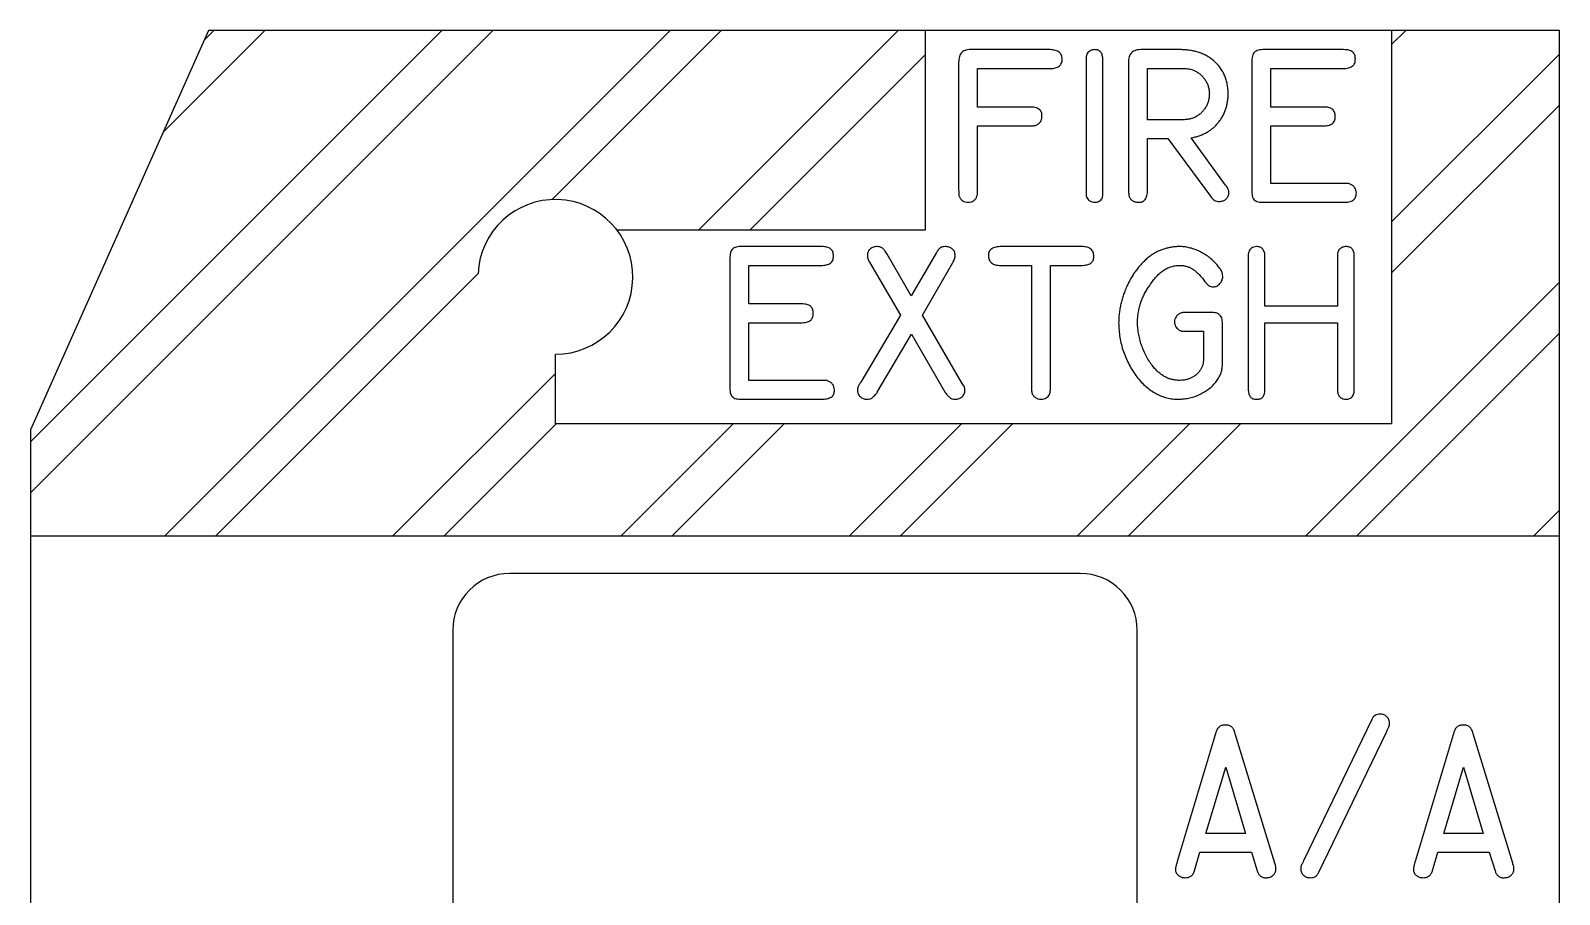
# Model space of a CAD drawing. Header units: inches. Extents: x -1.74 to 2.38, y 0.13 to 3.76.
# Drawn here: x -1.738 to -0.062, y 2.816 to 3.763 of the extents above; entities that cross this region are included whole.
import ezdxf

# ---------------------------------------------------------------- set-up
doc = ezdxf.new("R2010")
doc.units = ezdxf.units.IN
doc.header["$MEASUREMENT"] = 0

msp = doc.modelspace()

# ---------------------------------------------------------------- linework, layer by layer
at = {"color": 1, "linetype": 'Continuous', "lineweight": 25}
for p, q in [((-1.2309, 3.7625), (-1.7375, 3.2559)), ((-1.7375, 3.3118), (-1.2868, 3.7625)), ((-1.5425, 3.7625), (-1.7375, 3.325)), ((-1.4809, 3.7625), (-1.5921, 3.6513)), ((-1.5908, 3.2085), (-1.0368, 3.7625)), ((-1.5471, 3.7522), (-1.5368, 3.7625)), ((-0.0625, 3.7625), (-1.5425, 3.7625)), ((-0.9809, 3.7625), (-1.1662, 3.5772)), ((-1.0052, 3.5441), (-0.7868, 3.7625)), ((-0.7572, 3.5441), (-0.7572, 3.7625)), ((-0.2463, 3.7625), (-0.2463, 3.3315)), ((-0.2309, 3.7625), (-0.2463, 3.7471)), ((-0.0625, 0.7), (-0.0625, 3.7625)), ((-0.7572, 3.7362), (-0.9493, 3.5441)), ((-0.6206, 3.7416), (-0.7059, 3.7416)), ((-0.4767, 3.7416), (-0.5193, 3.7416)), ((-0.2989, 3.7416), (-0.3858, 3.7416)), ((-0.2463, 3.553), (-0.0625, 3.7368)), ((-0.7207, 3.7275), (-0.7207, 3.5878)), ((-0.7, 3.6787), (-0.7, 3.7209)), ((-0.7, 3.7209), (-0.6206, 3.7209)), ((-0.581, 3.7296), (-0.581, 3.5857)), ((-0.5627, 3.5858), (-0.5627, 3.7303)), ((-0.5345, 3.7271), (-0.5345, 3.5888)), ((-0.5138, 3.6647), (-0.5138, 3.7209)), ((-0.5138, 3.7209), (-0.476, 3.7209)), ((-0.3995, 3.7281), (-0.3995, 3.588)), ((-0.3788, 3.6787), (-0.3788, 3.7209)), ((-0.3788, 3.7209), (-0.2999, 3.7209)), ((-0.6434, 3.6787), (-0.7, 3.6787)), ((-0.321, 3.6787), (-0.3788, 3.6787)), ((-0.0625, 3.6809), (-0.2463, 3.4971)), ((-0.7, 3.5878), (-0.7, 3.6581)), ((-0.7, 3.6581), (-0.6442, 3.6581)), ((-0.4777, 3.6647), (-0.5138, 3.6647)), ((-0.3788, 3.5949), (-0.3788, 3.6581)), ((-0.3788, 3.6581), (-0.322, 3.6581)), ((-0.5138, 3.5879), (-0.5138, 3.6441)), ((-0.5138, 3.6441), (-0.4916, 3.6441)), ((-0.4916, 3.6441), (-0.4448, 3.5809)), ((-0.4283, 3.5931), (-0.466, 3.6448)), ((-0.2986, 3.5949), (-0.3788, 3.5949)), ((-0.3863, 3.5743), (-0.2999, 3.5743)), ((-1.0953, 3.5441), (-0.7572, 3.5441)), ((-0.8707, 3.5257), (-0.9576, 3.5257)), ((-0.7451, 3.5191), (-0.7727, 3.4717)), ((-0.5857, 3.5257), (-0.6735, 3.5257)), ((-0.9713, 3.5123), (-0.9713, 3.3721)), ((-0.9506, 3.4629), (-0.9506, 3.5051)), ((-0.9506, 3.5051), (-0.8717, 3.5051)), ((-0.8185, 3.5087), (-0.7845, 3.4505)), ((-0.7727, 3.4717), (-0.7991, 3.5173)), ((-0.7604, 3.4505), (-0.7275, 3.5077)), ((-0.6747, 3.5051), (-0.6408, 3.5051)), ((-0.6408, 3.5051), (-0.6408, 3.3725)), ((-0.6201, 3.3712), (-0.6201, 3.5051)), ((-0.6201, 3.5051), (-0.5865, 3.5051)), ((-0.4034, 3.5136), (-0.4034, 3.3699)), ((-0.3851, 3.4606), (-0.3851, 3.5141)), ((-0.3056, 3.5152), (-0.3056, 3.4606)), ((-0.2873, 3.3707), (-0.2873, 3.5141)), ((-1.2472, 3.4962), (-1.5349, 3.2085)), ((-0.3408, 3.2085), (-0.0625, 3.4868)), ((-0.8928, 3.4629), (-0.9506, 3.4629)), ((-0.4451, 3.4536), (-0.4695, 3.4536)), ((-0.3056, 3.4606), (-0.3851, 3.4606)), ((-0.9506, 3.3791), (-0.9506, 3.4422)), ((-0.9506, 3.4422), (-0.8938, 3.4422)), ((-0.7845, 3.4505), (-0.828, 3.3773)), ((-0.7167, 3.3758), (-0.7604, 3.4505)), ((-0.4316, 3.4002), (-0.4316, 3.4396)), ((-0.3851, 3.3699), (-0.3851, 3.4422)), ((-0.3851, 3.4422), (-0.3056, 3.4422)), ((-0.3056, 3.4422), (-0.3056, 3.3709)), ((-0.8099, 3.3661), (-0.7725, 3.4297)), ((-0.7725, 3.4297), (-0.7353, 3.3659)), ((-0.4705, 3.4329), (-0.4523, 3.4329)), ((-0.4523, 3.4329), (-0.4523, 3.4068)), ((-0.0625, 3.4309), (-0.2849, 3.2085)), ((-1.1625, 3.3315), (-1.1625, 3.4078)), ((-1.3408, 3.2085), (-1.1625, 3.3868)), ((-0.8705, 3.3791), (-0.9506, 3.3791)), ((-0.9581, 3.3585), (-0.8717, 3.3585)), ((-1.7375, 3.325), (-1.7375, 0.7)), ((-1.1618, 3.3315), (-1.2849, 3.2085)), ((-0.2463, 3.3315), (-1.1625, 3.3315)), ((-1.0908, 3.2085), (-0.9677, 3.3315)), ((-0.9118, 3.3315), (-1.0349, 3.2085)), ((-0.8408, 3.2085), (-0.7177, 3.3315)), ((-0.6618, 3.3315), (-0.7849, 3.2085)), ((-0.5908, 3.2085), (-0.4677, 3.3315)), ((-0.4118, 3.3315), (-0.5349, 3.2085)), ((-0.0908, 3.2085), (-0.0625, 3.2368)), ((-0.0625, 3.2085), (-1.7375, 3.2085)), ((-0.5875, 3.1675), (-1.2125, 3.1675)), ((-1.275, 3.105), (-1.275, 2.2925)), ((-0.525, 2.2925), (-0.525, 3.105)), ((-0.2679, 3.0076), (-0.3429, 2.8525)), ((-0.4384, 2.9941), (-0.4812, 2.8518)), ((-0.3743, 2.8501), (-0.4176, 2.9918)), ((-0.326, 2.8402), (-0.2524, 2.9927)), ((-0.1777, 2.9941), (-0.2205, 2.8518)), ((-0.1137, 2.8501), (-0.1569, 2.9918)), ((-0.4498, 2.8826), (-0.4281, 2.955)), ((-0.4281, 2.955), (-0.4065, 2.8826)), ((-0.1891, 2.8826), (-0.1675, 2.955)), ((-0.1675, 2.955), (-0.1459, 2.8826)), ((-0.4065, 2.8826), (-0.4498, 2.8826)), ((-0.1459, 2.8826), (-0.1891, 2.8826)), ((-0.4628, 2.8404), (-0.4563, 2.8619)), ((-0.4563, 2.8619), (-0.4, 2.8619)), ((-0.4, 2.8619), (-0.3937, 2.8416)), ((-0.3429, 2.8525), (-0.3434, 2.8512)), ((-0.2021, 2.8404), (-0.1956, 2.8619)), ((-0.1956, 2.8619), (-0.1393, 2.8619)), ((-0.1393, 2.8619), (-0.133, 2.8416))]:
    msp.add_line(p, q, dxfattribs=at)
for centre, radius, start, end in [((-1.1625, 3.4925), 0.0848, 270, 177.493), ((-1.2125, 3.105), 0.0625, 90, 180), ((-0.5875, 3.105), 0.0625, 360, 90)]:
    msp.add_arc(centre, radius, start, end, dxfattribs=at)
for points, knots in [([(-0.7059, 3.7416), (-0.7071, 3.7416), (-0.7092, 3.7417), (-0.7123, 3.7413), (-0.7149, 3.7403), (-0.7171, 3.7388), (-0.7187, 3.7367), (-0.7199, 3.7341), (-0.7206, 3.731), (-0.7206, 3.7287), (-0.7207, 3.7275)], [0, 0, 0, 0, 0.1445976, 0.272844, 0.3854039, 0.4938303, 0.6025464, 0.7186528, 0.8501203, 1, 1, 1, 1]), ([(-0.6072, 3.7312), (-0.6073, 3.732), (-0.6074, 3.7335), (-0.6081, 3.7356), (-0.6092, 3.7375), (-0.6107, 3.7389), (-0.6126, 3.7401), (-0.6149, 3.7409), (-0.6176, 3.7414), (-0.6195, 3.7415), (-0.6206, 3.7416)], [0, 0, 0, 0, 0.124823, 0.239542, 0.348256, 0.454921, 0.569878, 0.697288, 0.839209, 1, 1, 1, 1]), ([(-0.5798, 3.7374), (-0.58, 3.737), (-0.5805, 3.7362), (-0.5809, 3.7346), (-0.581, 3.7323), (-0.581, 3.7306), (-0.581, 3.7296)], [0, 0, 0, 0, 0.1707401, 0.3536805, 0.613671, 1, 1, 1, 1]), ([(-0.5717, 3.7416), (-0.5725, 3.7415), (-0.5741, 3.7414), (-0.5763, 3.7405), (-0.5782, 3.7392), (-0.5793, 3.738), (-0.5798, 3.7374)], [0, 0, 0, 0, 0.2528224, 0.4959079, 0.7378874, 1, 1, 1, 1]), ([(-0.5627, 3.7303), (-0.5627, 3.7312), (-0.5628, 3.7329), (-0.5632, 3.7352), (-0.5639, 3.7372), (-0.5649, 3.7389), (-0.5662, 3.7401), (-0.5678, 3.741), (-0.5697, 3.7415), (-0.571, 3.7415), (-0.5717, 3.7416)], [0, 0, 0, 0, 0.162458, 0.305977, 0.430072, 0.545023, 0.649455, 0.757993, 0.87186, 1, 1, 1, 1]), ([(-0.5193, 3.7416), (-0.5205, 3.7416), (-0.5229, 3.7416), (-0.5262, 3.741), (-0.529, 3.74), (-0.5312, 3.7384), (-0.5329, 3.7362), (-0.534, 3.7336), (-0.5346, 3.7305), (-0.5345, 3.7283), (-0.5345, 3.7271)], [0, 0, 0, 0, 0.152563, 0.285872, 0.403042, 0.511865, 0.618926, 0.7312, 0.856993, 1, 1, 1, 1]), ([(-0.4254, 3.6934), (-0.4255, 3.6951), (-0.4256, 3.6986), (-0.4263, 3.7036), (-0.4275, 3.7083), (-0.4291, 3.7128), (-0.4311, 3.7171), (-0.4336, 3.721), (-0.4365, 3.7247), (-0.4398, 3.7281), (-0.4434, 3.7312), (-0.4473, 3.7339), (-0.4516, 3.7362), (-0.4561, 3.7381), (-0.4608, 3.7396), (-0.4659, 3.7406), (-0.4712, 3.7414), (-0.4749, 3.7415), (-0.4767, 3.7416)], [0, 0, 0, 0, 0.066973, 0.130798, 0.192516, 0.252737, 0.311919, 0.370508, 0.42962, 0.489933, 0.550435, 0.610788, 0.671641, 0.733202, 0.796041, 0.861499, 0.929372, 1, 1, 1, 1]), ([(-0.3858, 3.7416), (-0.387, 3.7416), (-0.3892, 3.7416), (-0.3922, 3.7411), (-0.3947, 3.7402), (-0.3967, 3.7389), (-0.3981, 3.7369), (-0.399, 3.7344), (-0.3995, 3.7315), (-0.3995, 3.7293), (-0.3995, 3.7281)], [0, 0, 0, 0, 0.157132, 0.289677, 0.403843, 0.503503, 0.602805, 0.715477, 0.846707, 1, 1, 1, 1]), ([(-0.2861, 3.7314), (-0.2861, 3.7322), (-0.2861, 3.7337), (-0.2867, 3.7359), (-0.2877, 3.7377), (-0.2891, 3.7392), (-0.291, 3.7403), (-0.2933, 3.7411), (-0.2959, 3.7415), (-0.2978, 3.7415), (-0.2989, 3.7416)], [0, 0, 0, 0, 0.1279892, 0.244452, 0.351055, 0.4591935, 0.5704066, 0.6959275, 0.8372188, 1, 1, 1, 1]), ([(-0.6206, 3.7209), (-0.6195, 3.7209), (-0.6176, 3.7209), (-0.6149, 3.7215), (-0.6125, 3.7222), (-0.6106, 3.7234), (-0.6091, 3.7249), (-0.608, 3.7267), (-0.6073, 3.7289), (-0.6073, 3.7304), (-0.6072, 3.7312)], [0, 0, 0, 0, 0.162518, 0.305061, 0.431361, 0.544321, 0.652734, 0.759549, 0.872683, 1, 1, 1, 1]), ([(-0.476, 3.7209), (-0.4745, 3.7209), (-0.4719, 3.7209), (-0.4682, 3.7205), (-0.4652, 3.7198), (-0.4633, 3.719), (-0.4624, 3.7186)], [0, 0, 0, 0, 0.3167214, 0.5668051, 0.7826906, 1, 1, 1, 1]), ([(-0.4624, 3.7186), (-0.4612, 3.718), (-0.4588, 3.7168), (-0.4557, 3.7143), (-0.4529, 3.7115), (-0.4505, 3.7083), (-0.4485, 3.7048), (-0.4471, 3.7011), (-0.4462, 3.6972), (-0.4461, 3.6945), (-0.446, 3.6931)], [0, 0, 0, 0, 0.125938, 0.24876, 0.372828, 0.498156, 0.624094, 0.747043, 0.871982, 1, 1, 1, 1]), ([(-0.2999, 3.7209), (-0.2988, 3.7209), (-0.2967, 3.7209), (-0.2938, 3.7214), (-0.2914, 3.7222), (-0.2894, 3.7233), (-0.2878, 3.7248), (-0.2867, 3.7267), (-0.2861, 3.7289), (-0.2861, 3.7305), (-0.2861, 3.7314)], [0, 0, 0, 0, 0.167024, 0.311138, 0.437927, 0.549828, 0.656796, 0.762138, 0.874038, 1, 1, 1, 1]), ([(-0.466, 3.6448), (-0.4645, 3.6452), (-0.4615, 3.6458), (-0.4572, 3.6471), (-0.4531, 3.6487), (-0.4493, 3.6506), (-0.4457, 3.6528), (-0.4424, 3.6553), (-0.4393, 3.6582), (-0.4365, 3.6613), (-0.4339, 3.6646), (-0.4316, 3.6682), (-0.4298, 3.6719), (-0.4282, 3.6759), (-0.427, 3.68), (-0.4261, 3.6843), (-0.4255, 3.6888), (-0.4254, 3.6918), (-0.4254, 3.6934)], [0, 0, 0, 0, 0.0673066, 0.1322419, 0.1950894, 0.2562909, 0.3170495, 0.3775796, 0.4379471, 0.499058, 0.5599054, 0.6204996, 0.6812308, 0.7417335, 0.8038449, 0.8673328, 0.9325533, 1, 1, 1, 1]), ([(-0.446, 3.6931), (-0.4461, 3.6917), (-0.4462, 3.6891), (-0.447, 3.6852), (-0.4484, 3.6815), (-0.4502, 3.678), (-0.4525, 3.6748), (-0.4551, 3.672), (-0.4582, 3.6695), (-0.4605, 3.6682), (-0.4616, 3.6676)], [0, 0, 0, 0, 0.129766, 0.254879, 0.378796, 0.503888, 0.628963, 0.751585, 0.874137, 1, 1, 1, 1]), ([(-0.6294, 3.6683), (-0.6294, 3.6691), (-0.6294, 3.6707), (-0.63, 3.6729), (-0.6311, 3.6748), (-0.6327, 3.6763), (-0.6348, 3.6775), (-0.6373, 3.6782), (-0.6402, 3.6787), (-0.6423, 3.6787), (-0.6434, 3.6787)], [0, 0, 0, 0, 0.124835, 0.235734, 0.34105, 0.445808, 0.558269, 0.687356, 0.833745, 1, 1, 1, 1]), ([(-0.6359, 3.6588), (-0.6349, 3.6592), (-0.6331, 3.6601), (-0.631, 3.6622), (-0.6297, 3.6651), (-0.6295, 3.6672), (-0.6294, 3.6683)], [0, 0, 0, 0, 0.254608, 0.487302, 0.72998, 1, 1, 1, 1]), ([(-0.322, 3.6581), (-0.3209, 3.6581), (-0.3188, 3.6581), (-0.3159, 3.6585), (-0.3134, 3.6593), (-0.3114, 3.6603), (-0.3098, 3.6618), (-0.3088, 3.6637), (-0.3082, 3.6659), (-0.3082, 3.6674), (-0.3082, 3.6683)], [0, 0, 0, 0, 0.170074, 0.316341, 0.443121, 0.556197, 0.661047, 0.765272, 0.875406, 1, 1, 1, 1]), ([(-0.3082, 3.6683), (-0.3082, 3.6691), (-0.3082, 3.6707), (-0.3088, 3.6729), (-0.3098, 3.6748), (-0.3113, 3.6763), (-0.3131, 3.6774), (-0.3154, 3.6782), (-0.3181, 3.6787), (-0.32, 3.6787), (-0.321, 3.6787)], [0, 0, 0, 0, 0.131943, 0.2486429, 0.3571211, 0.4637699, 0.5760776, 0.6998693, 0.8395407, 1, 1, 1, 1]), ([(-0.6442, 3.6581), (-0.6431, 3.658), (-0.6413, 3.658), (-0.639, 3.6582), (-0.6373, 3.6584), (-0.6363, 3.6587), (-0.6359, 3.6588)], [0, 0, 0, 0, 0.3801512, 0.6460067, 0.8345961, 1, 1, 1, 1]), ([(-0.4616, 3.6676), (-0.4627, 3.6671), (-0.4648, 3.6661), (-0.4677, 3.6654), (-0.4702, 3.6651), (-0.4725, 3.6648), (-0.475, 3.6648), (-0.4768, 3.6648), (-0.4777, 3.6647)], [0, 0, 0, 0, 0.211517, 0.424706, 0.540005, 0.674698, 0.828583, 1, 1, 1, 1]), ([(-0.7207, 3.5878), (-0.7207, 3.5868), (-0.7206, 3.5852), (-0.7206, 3.5831), (-0.7204, 3.5815), (-0.7201, 3.5806), (-0.7199, 3.5802)], [0, 0, 0, 0, 0.380827, 0.630759, 0.816703, 1, 1, 1, 1]), ([(-0.7007, 3.581), (-0.7006, 3.5814), (-0.7003, 3.5821), (-0.7, 3.5836), (-0.7, 3.5855), (-0.7, 3.5869), (-0.7, 3.5878)], [0, 0, 0, 0, 0.183204, 0.368477, 0.61913, 1, 1, 1, 1]), ([(-0.581, 3.5857), (-0.581, 3.5849), (-0.581, 3.5835), (-0.581, 3.5817), (-0.5807, 3.5804), (-0.5804, 3.5797), (-0.5803, 3.5794)], [0, 0, 0, 0, 0.403005, 0.651878, 0.824747, 1, 1, 1, 1]), ([(-0.5636, 3.5784), (-0.5635, 3.5789), (-0.5631, 3.5798), (-0.5628, 3.5813), (-0.5627, 3.5833), (-0.5627, 3.5849), (-0.5627, 3.5858)], [0, 0, 0, 0, 0.195782, 0.389856, 0.639234, 1, 1, 1, 1]), ([(-0.5345, 3.5888), (-0.5345, 3.5878), (-0.5345, 3.5862), (-0.5344, 3.5842), (-0.5344, 3.5829), (-0.5343, 3.5822), (-0.5342, 3.5819)], [0, 0, 0, 0, 0.430216, 0.695917, 0.868123, 1, 1, 1, 1]), ([(-0.524, 3.5743), (-0.5232, 3.5743), (-0.5217, 3.5743), (-0.5195, 3.5748), (-0.5177, 3.5759), (-0.5162, 3.5774), (-0.5151, 3.5794), (-0.5143, 3.5818), (-0.5139, 3.5847), (-0.5138, 3.5868), (-0.5138, 3.5879)], [0, 0, 0, 0, 0.122837, 0.234702, 0.33802, 0.443195, 0.556426, 0.685775, 0.832502, 1, 1, 1, 1]), ([(-0.4352, 3.5751), (-0.4345, 3.5752), (-0.4331, 3.5753), (-0.431, 3.5758), (-0.4292, 3.5767), (-0.4277, 3.5779), (-0.4263, 3.5794), (-0.4254, 3.5811), (-0.4247, 3.583), (-0.4247, 3.5844), (-0.4246, 3.5851)], [0, 0, 0, 0, 0.135646, 0.261721, 0.384461, 0.506394, 0.629134, 0.747998, 0.871067, 1, 1, 1, 1]), ([(-0.4273, 3.5918), (-0.4276, 3.592), (-0.428, 3.5924), (-0.4282, 3.5929), (-0.4283, 3.5931)], [0, 0, 0, 0, 0.599388, 1, 1, 1, 1]), ([(-0.4246, 3.5851), (-0.4246, 3.5857), (-0.4247, 3.5868), (-0.4252, 3.5885), (-0.4261, 3.5902), (-0.4269, 3.5913), (-0.4273, 3.5918)], [0, 0, 0, 0, 0.226314, 0.465329, 0.719634, 1, 1, 1, 1]), ([(-0.3995, 3.588), (-0.3995, 3.5868), (-0.3996, 3.5846), (-0.3991, 3.5815), (-0.3984, 3.579), (-0.397, 3.577), (-0.395, 3.5756), (-0.3926, 3.5747), (-0.3896, 3.5742), (-0.3874, 3.5743), (-0.3863, 3.5743)], [0, 0, 0, 0, 0.157549, 0.290229, 0.403641, 0.503585, 0.603169, 0.714666, 0.84627, 1, 1, 1, 1]), ([(-0.2918, 3.5942), (-0.2922, 3.5944), (-0.293, 3.5947), (-0.2944, 3.5949), (-0.2963, 3.5949), (-0.2978, 3.5949), (-0.2986, 3.5949)], [0, 0, 0, 0, 0.185122, 0.36714, 0.620416, 1, 1, 1, 1]), ([(-0.285, 3.5845), (-0.2852, 3.5856), (-0.2854, 3.5878), (-0.2868, 3.5906), (-0.289, 3.5929), (-0.2909, 3.5937), (-0.2918, 3.5942)], [0, 0, 0, 0, 0.2695111, 0.5096169, 0.7443194, 1, 1, 1, 1]), ([(-0.7199, 3.5802), (-0.7194, 3.5793), (-0.7184, 3.5777), (-0.7162, 3.5758), (-0.7134, 3.5746), (-0.7114, 3.5744), (-0.7103, 3.5743)], [0, 0, 0, 0, 0.250598, 0.488274, 0.729187, 1, 1, 1, 1]), ([(-0.7103, 3.5743), (-0.7092, 3.5744), (-0.7071, 3.5745), (-0.7046, 3.5757), (-0.703, 3.577), (-0.702, 3.5782), (-0.7012, 3.5795), (-0.7009, 3.5805), (-0.7007, 3.581)], [0, 0, 0, 0, 0.260463, 0.513082, 0.636554, 0.7556, 0.87629, 1, 1, 1, 1]), ([(-0.5803, 3.5794), (-0.5799, 3.5787), (-0.5791, 3.5772), (-0.5769, 3.5757), (-0.5744, 3.5745), (-0.5726, 3.5743), (-0.5717, 3.5743)], [0, 0, 0, 0, 0.232738, 0.479688, 0.740584, 1, 1, 1, 1]), ([(-0.5717, 3.5743), (-0.5709, 3.5743), (-0.5693, 3.5745), (-0.5671, 3.5754), (-0.565, 3.5766), (-0.5641, 3.5778), (-0.5636, 3.5784)], [0, 0, 0, 0, 0.254027, 0.515009, 0.769478, 1, 1, 1, 1]), ([(-0.5342, 3.5819), (-0.5341, 3.5813), (-0.5338, 3.5802), (-0.533, 3.5787), (-0.532, 3.5774), (-0.5307, 3.5763), (-0.5292, 3.5754), (-0.5276, 3.5748), (-0.5258, 3.5744), (-0.5246, 3.5743), (-0.524, 3.5743)], [0, 0, 0, 0, 0.123366, 0.242353, 0.362472, 0.483883, 0.610359, 0.735567, 0.865265, 1, 1, 1, 1]), ([(-0.4448, 3.5809), (-0.4444, 3.5803), (-0.4437, 3.5794), (-0.4425, 3.5781), (-0.4414, 3.5771), (-0.44, 3.576), (-0.4379, 3.5752), (-0.4361, 3.5752), (-0.4352, 3.5751)], [0, 0, 0, 0, 0.167316, 0.314257, 0.44369, 0.554631, 0.763519, 1, 1, 1, 1]), ([(-0.2999, 3.5743), (-0.2987, 3.5743), (-0.2964, 3.5743), (-0.2933, 3.5747), (-0.2907, 3.5755), (-0.2885, 3.5765), (-0.2868, 3.578), (-0.2857, 3.5799), (-0.285, 3.5821), (-0.285, 3.5837), (-0.285, 3.5845)], [0, 0, 0, 0, 0.174573, 0.32497, 0.454688, 0.569092, 0.673273, 0.774858, 0.880749, 1, 1, 1, 1]), ([(-0.9576, 3.5257), (-0.9588, 3.5257), (-0.961, 3.5258), (-0.9641, 3.5253), (-0.9666, 3.5244), (-0.9686, 3.5231), (-0.97, 3.5211), (-0.9708, 3.5186), (-0.9713, 3.5156), (-0.9713, 3.5135), (-0.9713, 3.5123)], [0, 0, 0, 0, 0.157132, 0.289677, 0.403843, 0.503503, 0.602805, 0.715477, 0.846707, 1, 1, 1, 1]), ([(-0.8579, 3.5156), (-0.8579, 3.5164), (-0.8579, 3.5179), (-0.8585, 3.52), (-0.8595, 3.5219), (-0.861, 3.5233), (-0.8628, 3.5245), (-0.8651, 3.5253), (-0.8677, 3.5257), (-0.8697, 3.5257), (-0.8707, 3.5257)], [0, 0, 0, 0, 0.127989, 0.244452, 0.351055, 0.459193, 0.570407, 0.695928, 0.837219, 1, 1, 1, 1]), ([(-0.8099, 3.5257), (-0.8106, 3.5257), (-0.8121, 3.5256), (-0.8141, 3.5251), (-0.816, 3.5243), (-0.8176, 3.5231), (-0.819, 3.5217), (-0.82, 3.52), (-0.8206, 3.5181), (-0.8207, 3.5168), (-0.8207, 3.5161)], [0, 0, 0, 0, 0.13722, 0.266636, 0.389107, 0.511085, 0.631612, 0.749269, 0.871246, 1, 1, 1, 1]), ([(-0.7991, 3.5173), (-0.7996, 3.5181), (-0.8004, 3.5195), (-0.8017, 3.5214), (-0.8029, 3.5229), (-0.8045, 3.5244), (-0.8069, 3.5256), (-0.8089, 3.5257), (-0.8099, 3.5257)], [0, 0, 0, 0, 0.180971, 0.339408, 0.472838, 0.586428, 0.788085, 1, 1, 1, 1]), ([(-0.7355, 3.5257), (-0.7365, 3.5257), (-0.7383, 3.5256), (-0.7404, 3.5247), (-0.7418, 3.5235), (-0.7429, 3.5224), (-0.744, 3.5208), (-0.7447, 3.5197), (-0.7451, 3.5191)], [0, 0, 0, 0, 0.234106, 0.437367, 0.54835, 0.677672, 0.827456, 1, 1, 1, 1]), ([(-0.7244, 3.5161), (-0.7245, 3.5168), (-0.7246, 3.5182), (-0.7253, 3.5201), (-0.7262, 3.5218), (-0.7276, 3.5232), (-0.7293, 3.5243), (-0.7311, 3.5252), (-0.7333, 3.5256), (-0.7347, 3.5257), (-0.7355, 3.5257)], [0, 0, 0, 0, 0.131346, 0.252289, 0.370204, 0.487454, 0.608255, 0.731043, 0.860289, 1, 1, 1, 1]), ([(-0.6735, 3.5257), (-0.6746, 3.5257), (-0.6768, 3.5257), (-0.6798, 3.5252), (-0.6824, 3.5245), (-0.6845, 3.5234), (-0.6862, 3.522), (-0.6874, 3.5202), (-0.688, 3.5181), (-0.688, 3.5166), (-0.688, 3.5158)], [0, 0, 0, 0, 0.172501, 0.322512, 0.454558, 0.568503, 0.674738, 0.776467, 0.882209, 1, 1, 1, 1]), ([(-0.5726, 3.515), (-0.5727, 3.5159), (-0.5728, 3.5175), (-0.5734, 3.5197), (-0.5745, 3.5216), (-0.5759, 3.5232), (-0.5778, 3.5243), (-0.5801, 3.5251), (-0.5828, 3.5256), (-0.5847, 3.5257), (-0.5857, 3.5257)], [0, 0, 0, 0, 0.131132, 0.247224, 0.358152, 0.465143, 0.578981, 0.702243, 0.842783, 1, 1, 1, 1]), ([(-0.4792, 3.5257), (-0.4806, 3.5257), (-0.4834, 3.5256), (-0.4876, 3.5251), (-0.4918, 3.5242), (-0.496, 3.523), (-0.5, 3.5215), (-0.5039, 3.5198), (-0.5075, 3.5178), (-0.5098, 3.5162), (-0.511, 3.5154)], [0, 0, 0, 0, 0.123474, 0.248941, 0.37369, 0.502027, 0.629964, 0.754782, 0.877724, 1, 1, 1, 1]), ([(-0.4385, 3.5068), (-0.44, 3.5083), (-0.443, 3.5113), (-0.4477, 3.5151), (-0.4526, 3.5184), (-0.4577, 3.521), (-0.4629, 3.5231), (-0.4682, 3.5246), (-0.4737, 3.5256), (-0.4774, 3.5257), (-0.4792, 3.5257)], [0, 0, 0, 0, 0.138656, 0.270227, 0.396882, 0.520498, 0.640242, 0.759641, 0.879372, 1, 1, 1, 1]), ([(-0.4029, 3.5198), (-0.403, 3.5194), (-0.4032, 3.5187), (-0.4034, 3.5174), (-0.4034, 3.5157), (-0.4034, 3.5144), (-0.4034, 3.5136)], [0, 0, 0, 0, 0.195991, 0.38213, 0.624825, 1, 1, 1, 1]), ([(-0.3943, 3.5257), (-0.3954, 3.5256), (-0.3973, 3.5255), (-0.3998, 3.5242), (-0.4018, 3.5224), (-0.4025, 3.5207), (-0.4029, 3.5198)], [0, 0, 0, 0, 0.275843, 0.516674, 0.748891, 1, 1, 1, 1]), ([(-0.3851, 3.5141), (-0.3851, 3.515), (-0.3852, 3.5167), (-0.3856, 3.5192), (-0.3864, 3.5212), (-0.3874, 3.5229), (-0.3887, 3.5243), (-0.3904, 3.5251), (-0.3923, 3.5257), (-0.3936, 3.5257), (-0.3943, 3.5257)], [0, 0, 0, 0, 0.1631456, 0.3046809, 0.4327468, 0.5462347, 0.6522228, 0.7595435, 0.8733744, 1, 1, 1, 1]), ([(-0.2963, 3.5257), (-0.297, 3.5257), (-0.2984, 3.5256), (-0.3003, 3.525), (-0.302, 3.5241), (-0.3035, 3.5228), (-0.3046, 3.5213), (-0.3054, 3.5194), (-0.3058, 3.5174), (-0.3057, 3.5159), (-0.3056, 3.5152)], [0, 0, 0, 0, 0.13216, 0.252648, 0.371311, 0.491779, 0.611926, 0.732755, 0.859457, 1, 1, 1, 1]), ([(-0.2873, 3.5141), (-0.2873, 3.515), (-0.2873, 3.5168), (-0.2877, 3.5192), (-0.2884, 3.5213), (-0.2894, 3.523), (-0.2907, 3.5243), (-0.2924, 3.5252), (-0.2943, 3.5257), (-0.2956, 3.5257), (-0.2963, 3.5257)], [0, 0, 0, 0, 0.165307, 0.308794, 0.435609, 0.548148, 0.654295, 0.759898, 0.873312, 1, 1, 1, 1]), ([(-0.8717, 3.5051), (-0.8706, 3.5051), (-0.8685, 3.5051), (-0.8656, 3.5056), (-0.8632, 3.5063), (-0.8612, 3.5075), (-0.8596, 3.509), (-0.8585, 3.5109), (-0.8579, 3.5131), (-0.8579, 3.5147), (-0.8579, 3.5156)], [0, 0, 0, 0, 0.167024, 0.311138, 0.437927, 0.549828, 0.656796, 0.762138, 0.874038, 1, 1, 1, 1]), ([(-0.8207, 3.5161), (-0.8207, 3.5155), (-0.8207, 3.5144), (-0.8203, 3.5126), (-0.8195, 3.5107), (-0.8188, 3.5094), (-0.8185, 3.5087)], [0, 0, 0, 0, 0.210134, 0.43986, 0.705807, 1, 1, 1, 1]), ([(-0.7275, 3.5077), (-0.727, 3.5085), (-0.7262, 3.5101), (-0.7252, 3.5123), (-0.7246, 3.5143), (-0.7245, 3.5155), (-0.7244, 3.5161)], [0, 0, 0, 0, 0.316688, 0.588739, 0.812764, 1, 1, 1, 1]), ([(-0.688, 3.5158), (-0.688, 3.515), (-0.6879, 3.5134), (-0.6872, 3.5112), (-0.6862, 3.5092), (-0.6847, 3.5077), (-0.6828, 3.5065), (-0.6804, 3.5057), (-0.6777, 3.5052), (-0.6758, 3.5051), (-0.6747, 3.5051)], [0, 0, 0, 0, 0.129333, 0.24452, 0.353163, 0.460124, 0.575129, 0.700367, 0.841001, 1, 1, 1, 1]), ([(-0.5865, 3.5051), (-0.5854, 3.5051), (-0.5833, 3.5052), (-0.5805, 3.5056), (-0.578, 3.5063), (-0.576, 3.5074), (-0.5745, 3.5089), (-0.5733, 3.5106), (-0.5727, 3.5128), (-0.5727, 3.5143), (-0.5726, 3.515)], [0, 0, 0, 0, 0.167971, 0.315478, 0.443154, 0.558617, 0.664384, 0.768603, 0.877991, 1, 1, 1, 1]), ([(-0.511, 3.5154), (-0.5123, 3.5143), (-0.5149, 3.5122), (-0.5185, 3.5087), (-0.522, 3.505), (-0.5252, 3.5011), (-0.5283, 3.4969), (-0.5311, 3.4925), (-0.5337, 3.4879), (-0.5361, 3.4831), (-0.5382, 3.4781), (-0.5401, 3.4731), (-0.5417, 3.468), (-0.543, 3.4629), (-0.544, 3.4577), (-0.5448, 3.4525), (-0.5453, 3.4471), (-0.5453, 3.4436), (-0.5454, 3.4418)], [0, 0, 0, 0, 0.059978, 0.120362, 0.180764, 0.241409, 0.302516, 0.364301, 0.427564, 0.491905, 0.556544, 0.620298, 0.683478, 0.746539, 0.809683, 0.872744, 0.936262, 1, 1, 1, 1]), ([(-0.5122, 3.4818), (-0.5111, 3.4836), (-0.5088, 3.4872), (-0.5051, 3.4919), (-0.5011, 3.496), (-0.497, 3.4993), (-0.4926, 3.5019), (-0.4881, 3.5037), (-0.4834, 3.5049), (-0.4801, 3.505), (-0.4785, 3.5051)], [0, 0, 0, 0, 0.151677, 0.29208, 0.422576, 0.544866, 0.661738, 0.774135, 0.88625, 1, 1, 1, 1]), ([(-0.4785, 3.5051), (-0.4773, 3.505), (-0.4749, 3.505), (-0.4713, 3.5042), (-0.4679, 3.5031), (-0.4647, 3.5014), (-0.4615, 3.4991), (-0.4583, 3.4963), (-0.4551, 3.4929), (-0.4531, 3.4903), (-0.452, 3.489)], [0, 0, 0, 0, 0.1130345, 0.2234539, 0.3344253, 0.4464643, 0.5663528, 0.6982885, 0.8419351, 1, 1, 1, 1]), ([(-0.4314, 3.4932), (-0.4314, 3.4942), (-0.4316, 3.4963), (-0.4326, 3.4989), (-0.4339, 3.501), (-0.4352, 3.5028), (-0.4367, 3.5048), (-0.4379, 3.5061), (-0.4385, 3.5068)], [0, 0, 0, 0, 0.193167, 0.400865, 0.518955, 0.659978, 0.818048, 1, 1, 1, 1]), ([(-0.452, 3.489), (-0.4515, 3.4883), (-0.4505, 3.4871), (-0.4491, 3.4853), (-0.4478, 3.484), (-0.4462, 3.4828), (-0.4443, 3.4817), (-0.4425, 3.4816), (-0.4417, 3.4815)], [0, 0, 0, 0, 0.194945, 0.363883, 0.503244, 0.616106, 0.809526, 1, 1, 1, 1]), ([(-0.4417, 3.4815), (-0.441, 3.4816), (-0.4397, 3.4817), (-0.4377, 3.4825), (-0.436, 3.4836), (-0.4344, 3.4851), (-0.4331, 3.4868), (-0.4321, 3.4888), (-0.4315, 3.4909), (-0.4314, 3.4924), (-0.4314, 3.4932)], [0, 0, 0, 0, 0.1201417, 0.2357292, 0.355946, 0.4821305, 0.6112653, 0.7375927, 0.8653757, 1, 1, 1, 1]), ([(-0.5247, 3.4423), (-0.5247, 3.4441), (-0.5246, 3.4476), (-0.5239, 3.4529), (-0.5229, 3.4582), (-0.5215, 3.4633), (-0.5197, 3.4683), (-0.5176, 3.473), (-0.5151, 3.4776), (-0.5132, 3.4804), (-0.5122, 3.4818)], [0, 0, 0, 0, 0.127017, 0.253917, 0.379719, 0.506854, 0.632469, 0.755368, 0.87788, 1, 1, 1, 1]), ([(-0.8938, 3.4422), (-0.8927, 3.4422), (-0.8906, 3.4423), (-0.8877, 3.4427), (-0.8852, 3.4434), (-0.8832, 3.4445), (-0.8817, 3.446), (-0.8806, 3.4479), (-0.88, 3.4501), (-0.88, 3.4516), (-0.88, 3.4525)], [0, 0, 0, 0, 0.170074, 0.316341, 0.443121, 0.556197, 0.661047, 0.765272, 0.875406, 1, 1, 1, 1]), ([(-0.88, 3.4525), (-0.88, 3.4533), (-0.88, 3.4549), (-0.8806, 3.4571), (-0.8816, 3.459), (-0.8831, 3.4605), (-0.885, 3.4616), (-0.8872, 3.4624), (-0.8899, 3.4629), (-0.8918, 3.4629), (-0.8928, 3.4629)], [0, 0, 0, 0, 0.131943, 0.2486429, 0.3571211, 0.4637699, 0.5760776, 0.6998693, 0.8395407, 1, 1, 1, 1]), ([(-0.4777, 3.4526), (-0.4787, 3.4522), (-0.4805, 3.4513), (-0.4826, 3.4489), (-0.484, 3.4462), (-0.4842, 3.4442), (-0.4842, 3.4433)], [0, 0, 0, 0, 0.2564737, 0.5081196, 0.7561655, 1, 1, 1, 1]), ([(-0.4695, 3.4536), (-0.4706, 3.4536), (-0.4724, 3.4536), (-0.4748, 3.4535), (-0.4765, 3.4532), (-0.4773, 3.4528), (-0.4777, 3.4526)], [0, 0, 0, 0, 0.392293, 0.658499, 0.845547, 1, 1, 1, 1]), ([(-0.4316, 3.4396), (-0.4316, 3.4408), (-0.4316, 3.443), (-0.432, 3.4462), (-0.4329, 3.4487), (-0.4343, 3.4507), (-0.4362, 3.4522), (-0.4387, 3.4531), (-0.4417, 3.4536), (-0.4439, 3.4536), (-0.4451, 3.4536)], [0, 0, 0, 0, 0.15808, 0.291839, 0.40585, 0.505376, 0.604203, 0.716418, 0.847324, 1, 1, 1, 1]), ([(-0.5454, 3.4418), (-0.5453, 3.4392), (-0.5451, 3.4339), (-0.5441, 3.4261), (-0.5425, 3.4184), (-0.5403, 3.4107), (-0.5374, 3.4033), (-0.534, 3.3961), (-0.53, 3.3893), (-0.527, 3.3851), (-0.5254, 3.3829)], [0, 0, 0, 0, 0.124377, 0.249017, 0.373559, 0.500058, 0.626427, 0.751214, 0.875219, 1, 1, 1, 1]), ([(-0.5067, 3.3931), (-0.5081, 3.3948), (-0.5107, 3.3982), (-0.5143, 3.4038), (-0.5173, 3.4098), (-0.5199, 3.4162), (-0.522, 3.4227), (-0.5235, 3.4292), (-0.5245, 3.4357), (-0.5247, 3.4401), (-0.5247, 3.4423)], [0, 0, 0, 0, 0.1221051, 0.2455433, 0.3717029, 0.5006434, 0.6295029, 0.7546297, 0.8778778, 1, 1, 1, 1]), ([(-0.4842, 3.4433), (-0.4842, 3.4424), (-0.484, 3.4407), (-0.4832, 3.4383), (-0.4817, 3.4362), (-0.4804, 3.4352), (-0.4797, 3.4347)], [0, 0, 0, 0, 0.262674, 0.508422, 0.749124, 1, 1, 1, 1]), ([(-0.4797, 3.4347), (-0.4793, 3.4343), (-0.4783, 3.4337), (-0.4768, 3.4333), (-0.4754, 3.4331), (-0.474, 3.433), (-0.4723, 3.433), (-0.4711, 3.4329), (-0.4705, 3.4329)], [0, 0, 0, 0, 0.178961, 0.368658, 0.483484, 0.624321, 0.798885, 1, 1, 1, 1]), ([(-0.4523, 3.4068), (-0.4523, 3.4052), (-0.4523, 3.4024), (-0.4528, 3.3985), (-0.4536, 3.3951), (-0.4545, 3.3931), (-0.455, 3.3921)], [0, 0, 0, 0, 0.31343, 0.563658, 0.782888, 1, 1, 1, 1]), ([(-0.4782, 3.3791), (-0.4796, 3.3791), (-0.4823, 3.3792), (-0.4862, 3.3798), (-0.49, 3.3809), (-0.4936, 3.3824), (-0.4972, 3.3844), (-0.5005, 3.3869), (-0.5038, 3.3897), (-0.5057, 3.3919), (-0.5067, 3.3931)], [0, 0, 0, 0, 0.123087, 0.2442, 0.362737, 0.482888, 0.604904, 0.730981, 0.862811, 1, 1, 1, 1]), ([(-0.455, 3.3921), (-0.4556, 3.3911), (-0.4567, 3.3891), (-0.459, 3.3866), (-0.4615, 3.3843), (-0.4644, 3.3825), (-0.4675, 3.381), (-0.4709, 3.3799), (-0.4745, 3.3793), (-0.477, 3.3792), (-0.4782, 3.3791)], [0, 0, 0, 0, 0.122642, 0.242496, 0.362224, 0.484465, 0.608321, 0.734963, 0.864494, 1, 1, 1, 1]), ([(-0.4373, 3.3794), (-0.4363, 3.3809), (-0.4345, 3.3838), (-0.433, 3.3879), (-0.4322, 3.3913), (-0.4319, 3.3941), (-0.4316, 3.397), (-0.4316, 3.3991), (-0.4316, 3.4002)], [0, 0, 0, 0, 0.244071, 0.473609, 0.590931, 0.716258, 0.852574, 1, 1, 1, 1]), ([(-0.9713, 3.3721), (-0.9713, 3.3709), (-0.9714, 3.3687), (-0.971, 3.3657), (-0.9702, 3.3632), (-0.9688, 3.3612), (-0.9669, 3.3598), (-0.9644, 3.3589), (-0.9614, 3.3584), (-0.9593, 3.3584), (-0.9581, 3.3585)], [0, 0, 0, 0, 0.157549, 0.290229, 0.403641, 0.503585, 0.603169, 0.714666, 0.84627, 1, 1, 1, 1]), ([(-0.8717, 3.3585), (-0.8705, 3.3585), (-0.8683, 3.3585), (-0.8651, 3.3589), (-0.8625, 3.3597), (-0.8603, 3.3607), (-0.8586, 3.3622), (-0.8575, 3.3641), (-0.8568, 3.3663), (-0.8568, 3.3678), (-0.8569, 3.3687)], [0, 0, 0, 0, 0.174573, 0.32497, 0.454688, 0.569092, 0.673273, 0.774858, 0.880749, 1, 1, 1, 1]), ([(-0.8637, 3.3784), (-0.8641, 3.3785), (-0.8648, 3.3789), (-0.8663, 3.3791), (-0.8681, 3.3791), (-0.8696, 3.3791), (-0.8705, 3.3791)], [0, 0, 0, 0, 0.185122, 0.36714, 0.620416, 1, 1, 1, 1]), ([(-0.8569, 3.3687), (-0.857, 3.3698), (-0.8572, 3.3719), (-0.8586, 3.3748), (-0.8608, 3.3771), (-0.8627, 3.3779), (-0.8637, 3.3784)], [0, 0, 0, 0, 0.269511, 0.509617, 0.744319, 1, 1, 1, 1]), ([(-0.828, 3.3773), (-0.8284, 3.3766), (-0.8291, 3.3755), (-0.8299, 3.3739), (-0.8306, 3.3726), (-0.8311, 3.3714), (-0.8315, 3.3699), (-0.8315, 3.3688), (-0.8315, 3.3682)], [0, 0, 0, 0, 0.21985, 0.402542, 0.544103, 0.647985, 0.819358, 1, 1, 1, 1]), ([(-0.8315, 3.3682), (-0.8315, 3.3675), (-0.8314, 3.3662), (-0.8308, 3.3643), (-0.8299, 3.3626), (-0.8286, 3.3612), (-0.8271, 3.36), (-0.8253, 3.3591), (-0.8233, 3.3586), (-0.8219, 3.3585), (-0.8212, 3.3585)], [0, 0, 0, 0, 0.129896, 0.250975, 0.369702, 0.490561, 0.615574, 0.736257, 0.865517, 1, 1, 1, 1]), ([(-0.7244, 3.3585), (-0.7237, 3.3585), (-0.7223, 3.3585), (-0.7203, 3.3591), (-0.7185, 3.36), (-0.7169, 3.3611), (-0.7156, 3.3626), (-0.7146, 3.3643), (-0.714, 3.3663), (-0.7139, 3.3677), (-0.7139, 3.3684)], [0, 0, 0, 0, 0.137036, 0.262519, 0.383714, 0.503725, 0.622729, 0.741035, 0.864991, 1, 1, 1, 1]), ([(-0.7139, 3.3684), (-0.7139, 3.369), (-0.7139, 3.3701), (-0.7144, 3.3718), (-0.7154, 3.3737), (-0.7162, 3.375), (-0.7167, 3.3758)], [0, 0, 0, 0, 0.214616, 0.418056, 0.664725, 1, 1, 1, 1]), ([(-0.6408, 3.3725), (-0.6408, 3.3715), (-0.6408, 3.3701), (-0.6408, 3.3682), (-0.6407, 3.3668), (-0.6406, 3.366), (-0.6405, 3.3656)], [0, 0, 0, 0, 0.398255, 0.647892, 0.828751, 1, 1, 1, 1]), ([(-0.6211, 3.3638), (-0.621, 3.3643), (-0.6206, 3.3651), (-0.6203, 3.3666), (-0.6202, 3.3687), (-0.6201, 3.3703), (-0.6201, 3.3712)], [0, 0, 0, 0, 0.1807637, 0.3698303, 0.622332, 1, 1, 1, 1]), ([(-0.5254, 3.3829), (-0.5239, 3.381), (-0.5208, 3.3772), (-0.5156, 3.3722), (-0.5102, 3.368), (-0.5046, 3.3645), (-0.4987, 3.3618), (-0.4926, 3.3598), (-0.4862, 3.3587), (-0.4819, 3.3585), (-0.4797, 3.3585)], [0, 0, 0, 0, 0.140054, 0.2724885, 0.3996108, 0.5219348, 0.6408257, 0.7592718, 0.8780877, 1, 1, 1, 1]), ([(-0.4797, 3.3585), (-0.4776, 3.3585), (-0.4734, 3.3587), (-0.4673, 3.3599), (-0.4613, 3.3616), (-0.4555, 3.3641), (-0.4501, 3.3671), (-0.4452, 3.3707), (-0.4409, 3.3747), (-0.4385, 3.3778), (-0.4373, 3.3794)], [0, 0, 0, 0, 0.129324, 0.256044, 0.383007, 0.51128, 0.638156, 0.760261, 0.880429, 1, 1, 1, 1]), ([(-0.4034, 3.3699), (-0.4034, 3.369), (-0.4034, 3.3673), (-0.403, 3.3649), (-0.4023, 3.3628), (-0.4012, 3.3611), (-0.3999, 3.3598), (-0.3982, 3.3589), (-0.3962, 3.3585), (-0.3948, 3.3585), (-0.3941, 3.3585)], [0, 0, 0, 0, 0.160622, 0.303101, 0.429724, 0.542582, 0.648025, 0.753746, 0.86995, 1, 1, 1, 1]), ([(-0.3941, 3.3585), (-0.3934, 3.3585), (-0.392, 3.3585), (-0.3901, 3.3589), (-0.3885, 3.3598), (-0.3872, 3.3611), (-0.3862, 3.3628), (-0.3855, 3.3649), (-0.3851, 3.3673), (-0.3851, 3.369), (-0.3851, 3.3699)], [0, 0, 0, 0, 0.1273604, 0.2408253, 0.3459555, 0.451152, 0.5642888, 0.6917768, 0.8360266, 1, 1, 1, 1]), ([(-0.3056, 3.3709), (-0.3057, 3.3701), (-0.3057, 3.3687), (-0.3056, 3.367), (-0.3055, 3.3657), (-0.3052, 3.365), (-0.3051, 3.3646)], [0, 0, 0, 0, 0.400215, 0.645342, 0.817688, 1, 1, 1, 1]), ([(-0.2966, 3.3585), (-0.2958, 3.3585), (-0.2944, 3.3585), (-0.2924, 3.359), (-0.2907, 3.3599), (-0.2893, 3.3612), (-0.2884, 3.363), (-0.2877, 3.3651), (-0.2873, 3.3678), (-0.2873, 3.3697), (-0.2873, 3.3707)], [0, 0, 0, 0, 0.128787, 0.242597, 0.346643, 0.446193, 0.553992, 0.677887, 0.826481, 1, 1, 1, 1]), ([(-0.8212, 3.3585), (-0.8202, 3.3585), (-0.8181, 3.3586), (-0.8151, 3.3601), (-0.8122, 3.3627), (-0.8107, 3.3649), (-0.8099, 3.3661)], [0, 0, 0, 0, 0.214275, 0.436625, 0.693602, 1, 1, 1, 1]), ([(-0.7353, 3.3659), (-0.7345, 3.3647), (-0.733, 3.3626), (-0.7304, 3.3601), (-0.7275, 3.3586), (-0.7254, 3.3585), (-0.7244, 3.3585)], [0, 0, 0, 0, 0.30514, 0.561485, 0.787248, 1, 1, 1, 1]), ([(-0.6405, 3.3656), (-0.6404, 3.3651), (-0.6401, 3.3641), (-0.6392, 3.3628), (-0.6382, 3.3615), (-0.6364, 3.3602), (-0.6339, 3.3588), (-0.6316, 3.3586), (-0.6305, 3.3585)], [0, 0, 0, 0, 0.120094, 0.238507, 0.357556, 0.48472, 0.738153, 1, 1, 1, 1]), ([(-0.6305, 3.3585), (-0.6294, 3.3585), (-0.6275, 3.3587), (-0.6248, 3.3597), (-0.6226, 3.3615), (-0.6216, 3.363), (-0.6211, 3.3638)], [0, 0, 0, 0, 0.2719151, 0.5139004, 0.7515035, 1, 1, 1, 1]), ([(-0.3051, 3.3646), (-0.3048, 3.3637), (-0.3042, 3.362), (-0.3023, 3.36), (-0.2996, 3.3588), (-0.2976, 3.3586), (-0.2966, 3.3585)], [0, 0, 0, 0, 0.248392, 0.479682, 0.720638, 1, 1, 1, 1]), ([(-0.4284, 3.0013), (-0.429, 3.0013), (-0.4302, 3.0013), (-0.4319, 3.001), (-0.4335, 3.0005), (-0.4348, 2.9997), (-0.436, 2.9987), (-0.437, 2.9974), (-0.4379, 2.9959), (-0.4382, 2.9947), (-0.4384, 2.9941)], [0, 0, 0, 0, 0.140277, 0.266208, 0.385616, 0.501719, 0.616403, 0.733504, 0.862657, 1, 1, 1, 1]), ([(-0.4176, 2.9918), (-0.4178, 2.9927), (-0.4183, 2.9942), (-0.4193, 2.9963), (-0.4203, 2.998), (-0.4215, 2.9993), (-0.4229, 3.0003), (-0.4245, 3.0009), (-0.4264, 3.0013), (-0.4277, 3.0013), (-0.4284, 3.0013)], [0, 0, 0, 0, 0.166404, 0.311216, 0.43486, 0.542061, 0.642693, 0.749722, 0.869047, 1, 1, 1, 1]), ([(-0.2589, 3.0133), (-0.2599, 3.0133), (-0.2618, 3.0133), (-0.2644, 3.0121), (-0.2666, 3.0102), (-0.2675, 3.0085), (-0.2679, 3.0076)], [0, 0, 0, 0, 0.261582, 0.500464, 0.73646, 1, 1, 1, 1]), ([(-0.2486, 3.0031), (-0.2486, 3.0038), (-0.2487, 3.0051), (-0.2493, 3.0071), (-0.2502, 3.0089), (-0.2515, 3.0104), (-0.253, 3.0117), (-0.2548, 3.0126), (-0.2568, 3.0132), (-0.2582, 3.0133), (-0.2589, 3.0133)], [0, 0, 0, 0, 0.131054, 0.255484, 0.377122, 0.5, 0.622878, 0.744516, 0.868946, 1, 1, 1, 1]), ([(-0.2524, 2.9927), (-0.2518, 2.9939), (-0.2508, 2.9961), (-0.2496, 2.999), (-0.2488, 3.0012), (-0.2487, 3.0025), (-0.2486, 3.0031)], [0, 0, 0, 0, 0.358003, 0.642939, 0.853304, 1, 1, 1, 1]), ([(-0.1677, 3.0013), (-0.1683, 3.0013), (-0.1695, 3.0013), (-0.1712, 3.001), (-0.1728, 3.0005), (-0.1742, 2.9997), (-0.1753, 2.9987), (-0.1764, 2.9974), (-0.1772, 2.9959), (-0.1776, 2.9947), (-0.1777, 2.9941)], [0, 0, 0, 0, 0.140277, 0.266208, 0.385616, 0.501719, 0.616403, 0.733504, 0.862657, 1, 1, 1, 1]), ([(-0.1569, 2.9918), (-0.1572, 2.9927), (-0.1576, 2.9942), (-0.1587, 2.9963), (-0.1596, 2.998), (-0.1608, 2.9993), (-0.1622, 3.0003), (-0.1638, 3.0009), (-0.1657, 3.0013), (-0.167, 3.0013), (-0.1677, 3.0013)], [0, 0, 0, 0, 0.166404, 0.311216, 0.43486, 0.542061, 0.642693, 0.749722, 0.869047, 1, 1, 1, 1]), ([(-0.4812, 2.8518), (-0.4814, 2.8511), (-0.4817, 2.8499), (-0.4822, 2.8483), (-0.4825, 2.847), (-0.4829, 2.8457), (-0.4831, 2.8445), (-0.4832, 2.8435), (-0.4832, 2.8431)], [0, 0, 0, 0, 0.227006, 0.421876, 0.573151, 0.686859, 0.861155, 1, 1, 1, 1]), ([(-0.3731, 2.8436), (-0.3731, 2.8441), (-0.3731, 2.845), (-0.3733, 2.8464), (-0.3738, 2.8481), (-0.3741, 2.8493), (-0.3743, 2.8501)], [0, 0, 0, 0, 0.204595, 0.405279, 0.650351, 1, 1, 1, 1]), ([(-0.3434, 2.8512), (-0.3436, 2.8507), (-0.3441, 2.8499), (-0.3448, 2.8488), (-0.3452, 2.8479), (-0.3456, 2.8469), (-0.3459, 2.8456), (-0.3459, 2.8446), (-0.3459, 2.8439)], [0, 0, 0, 0, 0.2013641, 0.3677532, 0.4964704, 0.5921606, 0.7678706, 1, 1, 1, 1]), ([(-0.2205, 2.8518), (-0.2207, 2.8511), (-0.2211, 2.8499), (-0.2215, 2.8483), (-0.2219, 2.847), (-0.2222, 2.8457), (-0.2225, 2.8445), (-0.2225, 2.8435), (-0.2225, 2.8431)], [0, 0, 0, 0, 0.227006, 0.421876, 0.573151, 0.686859, 0.861155, 1, 1, 1, 1]), ([(-0.1124, 2.8436), (-0.1124, 2.8441), (-0.1124, 2.845), (-0.1126, 2.8464), (-0.1131, 2.8481), (-0.1135, 2.8493), (-0.1137, 2.8501)], [0, 0, 0, 0, 0.204595, 0.405279, 0.650351, 1, 1, 1, 1]), ([(-0.4832, 2.8431), (-0.4831, 2.8425), (-0.4831, 2.8412), (-0.4824, 2.8395), (-0.4814, 2.8379), (-0.4801, 2.8366), (-0.4785, 2.8355), (-0.4767, 2.8346), (-0.4747, 2.8342), (-0.4734, 2.8341), (-0.4726, 2.834)], [0, 0, 0, 0, 0.123315, 0.241058, 0.357426, 0.480696, 0.604213, 0.731732, 0.860291, 1, 1, 1, 1]), ([(-0.4726, 2.834), (-0.4715, 2.8341), (-0.4693, 2.8342), (-0.4663, 2.8354), (-0.464, 2.8375), (-0.4632, 2.8394), (-0.4628, 2.8404)], [0, 0, 0, 0, 0.27584, 0.51396, 0.746875, 1, 1, 1, 1]), ([(-0.3937, 2.8416), (-0.3935, 2.841), (-0.3932, 2.8398), (-0.3923, 2.8382), (-0.3913, 2.8368), (-0.3901, 2.8358), (-0.3887, 2.8349), (-0.3872, 2.8343), (-0.3855, 2.834), (-0.3843, 2.834), (-0.3836, 2.834)], [0, 0, 0, 0, 0.141702, 0.270488, 0.391455, 0.505507, 0.620563, 0.73926, 0.862568, 1, 1, 1, 1]), ([(-0.3836, 2.834), (-0.3829, 2.8341), (-0.3815, 2.8341), (-0.3795, 2.8347), (-0.3776, 2.8355), (-0.3761, 2.8367), (-0.3747, 2.8381), (-0.3738, 2.8397), (-0.3732, 2.8416), (-0.3731, 2.8429), (-0.3731, 2.8436)], [0, 0, 0, 0, 0.139395, 0.266448, 0.391794, 0.513871, 0.631533, 0.749899, 0.869464, 1, 1, 1, 1]), ([(-0.3459, 2.8439), (-0.3458, 2.8432), (-0.3457, 2.8418), (-0.3452, 2.8398), (-0.3443, 2.8381), (-0.343, 2.8366), (-0.3415, 2.8355), (-0.3397, 2.8346), (-0.3377, 2.8341), (-0.3363, 2.8341), (-0.3355, 2.834)], [0, 0, 0, 0, 0.138386, 0.26492, 0.383122, 0.499937, 0.617794, 0.735932, 0.864067, 1, 1, 1, 1]), ([(-0.3355, 2.834), (-0.3344, 2.8341), (-0.3325, 2.8341), (-0.3302, 2.835), (-0.3287, 2.8361), (-0.3278, 2.8372), (-0.3269, 2.8386), (-0.3263, 2.8396), (-0.326, 2.8402)], [0, 0, 0, 0, 0.26706, 0.48572, 0.592142, 0.708545, 0.846151, 1, 1, 1, 1]), ([(-0.2225, 2.8431), (-0.2225, 2.8425), (-0.2224, 2.8412), (-0.2217, 2.8395), (-0.2208, 2.8379), (-0.2194, 2.8366), (-0.2178, 2.8355), (-0.2161, 2.8346), (-0.2141, 2.8342), (-0.2127, 2.8341), (-0.212, 2.834)], [0, 0, 0, 0, 0.123315, 0.241058, 0.357426, 0.480696, 0.604213, 0.731732, 0.860291, 1, 1, 1, 1]), ([(-0.212, 2.834), (-0.2108, 2.8341), (-0.2086, 2.8342), (-0.2057, 2.8354), (-0.2034, 2.8375), (-0.2026, 2.8394), (-0.2021, 2.8404)], [0, 0, 0, 0, 0.27584, 0.51396, 0.746875, 1, 1, 1, 1]), ([(-0.133, 2.8416), (-0.1328, 2.841), (-0.1325, 2.8398), (-0.1316, 2.8382), (-0.1306, 2.8368), (-0.1294, 2.8358), (-0.1281, 2.8349), (-0.1265, 2.8343), (-0.1248, 2.834), (-0.1236, 2.834), (-0.123, 2.834)], [0, 0, 0, 0, 0.141702, 0.270488, 0.391455, 0.505507, 0.620563, 0.73926, 0.862568, 1, 1, 1, 1]), ([(-0.123, 2.834), (-0.1222, 2.8341), (-0.1208, 2.8341), (-0.1188, 2.8347), (-0.1169, 2.8355), (-0.1154, 2.8367), (-0.1141, 2.8381), (-0.1131, 2.8397), (-0.1125, 2.8416), (-0.1124, 2.8429), (-0.1124, 2.8436)], [0, 0, 0, 0, 0.139395, 0.266448, 0.391794, 0.513871, 0.631533, 0.749899, 0.869464, 1, 1, 1, 1])]:
    msp.add_open_spline(points, degree=3, knots=knots, dxfattribs=at)

doc.saveas('drawing.dxf')
